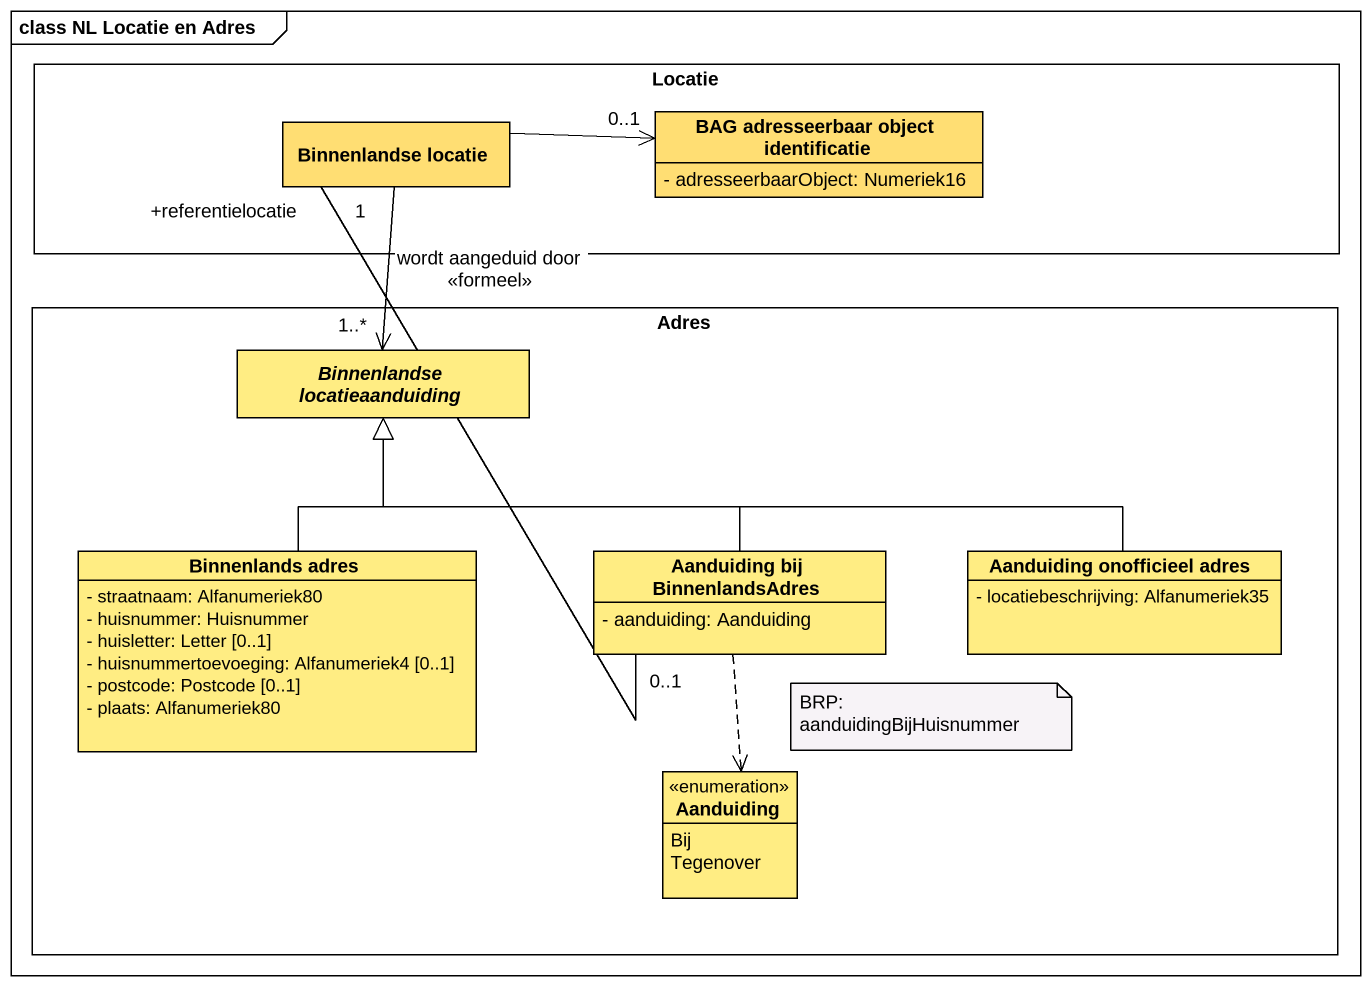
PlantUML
@startuml
mainframe class NL Locatie en Adres
hide circle
hide empty members
skinparam classAttributeIconSize 0
rectangle Locatie {
  class "Binnenlandse locatie" as Binnenlandse_locatie #FFDE73
  class "BAG adresseerbaar object identificatie" as BAG_adresseerbaar_object #FFDE73 {
    - adresseerbaarObject: Numeriek16
  }
}
rectangle Adres {
  abstract class "Binnenlandse locatieaanduiding" as Binnenlandse #FFED83
  class "Binnenlands adres" as Binnenlands_adres #FFED83 {
    - straatnaam: Alfanumeriek80
    - huisnummer: Huisnummer
    - huisletter: Letter [0..1]
    - huisnummertoevoeging: Alfanumeriek4 [0..1]
    - postcode: Postcode [0..1]
    - plaats: Alfanumeriek80
  }
  class "Aanduiding bij BinnenlandsAdres" as Aanduiding_bij #FFED83 {
    - aanduiding: Aanduiding
  }
  class "Aanduiding onofficieel adres" as Aanduiding_onofficieel_adres #FFED83 {
    - locatiebeschrijving: Alfanumeriek35
  }
  enum Aanduiding #FFED83 {
    Bij
    Tegenover
  }
}
BAG_adresseerbaar_object "0..1" <-left- Binnenlandse_locatie
Binnenlandse "1..*" <-up- Binnenlandse_locatie : wordt aangeduid door\n<<formeel>>
Binnenlands_adres -up-|> Binnenlandse
Aanduiding_bij "0..1" -up- "+referentielocatie\n1" Binnenlandse_locatie
Aanduiding_bij -up-|> Binnenlandse
Aanduiding_bij ..> Aanduiding
Aanduiding_onofficieel_adres -left-|> Binnenlandse
note as N1
  BRP: aanduidingBijHuisnummer
end note
@enduml
